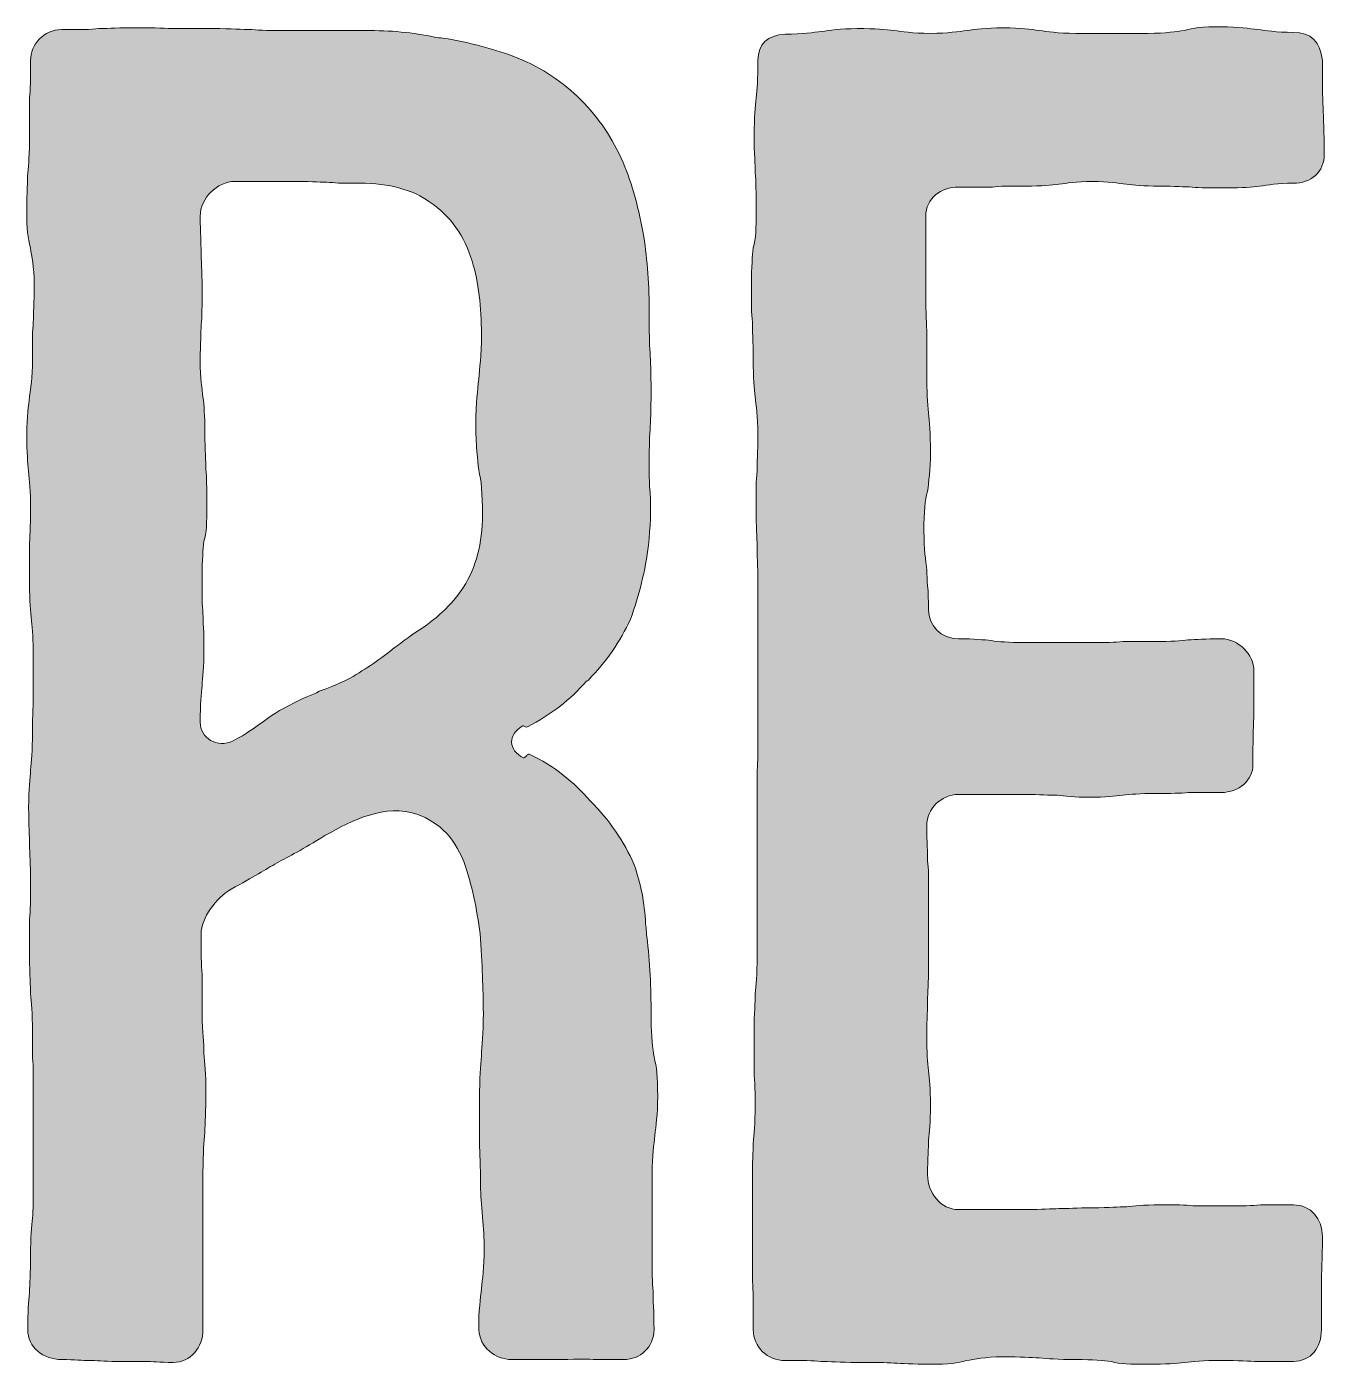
# Model space of a CAD drawing. Header units: inches. Extents: x 213 to 868, y -940 to -139.
# Drawn here: x 213.4 to 358.1, y -940 to -790.8 of the extents above; entities that cross this region are included whole.
import ezdxf

# ---------------------------------------------------------------- set-up
doc = ezdxf.new("R2010")
doc.units = ezdxf.units.IN
doc.header["$MEASUREMENT"] = 0
doc.layers.add('Layer 1', color=7, linetype='Continuous')

# ---------------------------------------------------------------- blocks, each defined once
blk = doc.blocks.new('block 4')
at = {"layer": 'Layer 1', "true_color": 0x040404}
h = blk.add_hatch(color=18, dxfattribs=at)
h.dxf.hatch_style = 2
edge = h.paths.add_edge_path()
edge.add_spline(control_points=[(283.42, -914.48), (283.32, -915.42), (283.11, -916.67), (283.11, -918.77), (283.11, -918.77), (283.11, -923.16), (283.11, -923.16), (283.11, -923.16), (283.11, -927.44), (283.11, -927.44), (283.11, -929.64), (283.11, -930.89), (283.21, -931.83), (283.21, -932.77), (283.32, -934.03), (283.32, -936.12), (283.32, -938.1), (281.75, -939.46), (279.97, -939.46), (279.97, -939.46), (277.25, -939.46), (277.25, -939.46), (276.31, -939.46), (275.48, -939.36), (273.7, -939.46), (273.7, -939.46), (271.61, -939.46), (271.61, -939.46), (271.61, -939.46), (267.43, -939.46), (267.43, -939.46), (265.65, -939.46), (263.87, -938.1), (263.77, -936.12), (263.77, -933.93), (263.98, -932.67), (264.08, -931.52), (264.19, -930.58), (264.39, -929.22), (264.39, -927.03), (264.39, -925.98), (264.29, -924.83), (264.19, -923.57), (264.08, -922.21), (263.98, -921.06), (263.98, -920.13), (263.98, -917.72), (263.87, -916.47), (263.87, -915.31), (263.87, -915.31), (263.87, -910.4), (263.87, -910.4), (263.87, -908), (263.98, -906.74), (264.08, -905.59), (264.08, -904.45), (264.29, -903.19), (264.29, -900.78), (264.29, -898.8), (264.19, -895.98), (263.98, -892.52), (263.66, -889.7), (263.14, -886.99), (262.3, -884.47), (261.26, -881.45), (259.48, -879.56), (256.87, -878.62), (253.42, -877.47), (249.65, -879.25), (246.62, -881.03), (244.11, -882.59), (242.65, -883.32), (241.29, -884.06), (240.04, -884.79), (238.68, -885.63), (236.17, -886.99), (234.49, -887.93), (232.82, -890.23), (232.82, -892), (232.82, -894.2), (232.82, -895.35), (232.93, -896.5), (232.93, -896.5), (232.93, -900.89), (232.93, -900.89), (232.93, -903.09), (233.14, -904.13), (233.14, -905.28), (233.24, -906.43), (233.35, -907.47), (233.35, -909.67), (233.35, -911.87), (233.24, -913.02), (233.24, -914.16), (233.14, -915.11), (233.03, -916.36), (233.03, -918.56), (233.03, -918.56), (233.03, -922.95), (233.03, -922.95), (233.03, -922.95), (233.03, -927.34), (233.03, -927.34), (233.03, -927.34), (233.03, -931.73), (233.03, -931.73), (233.03, -931.73), (233.03, -936.12), (233.03, -936.12), (233.03, -938.1), (231.67, -939.78), (229.69, -939.78), (228.12, -939.78), (227.39, -939.67), (226.55, -939.67), (226.55, -939.67), (223.41, -939.67), (223.41, -939.67), (221.85, -939.67), (221.11, -939.57), (220.38, -939.57), (219.55, -939.57), (218.81, -939.46), (217.25, -939.46), (215.26, -939.46), (213.48, -938.1), (213.48, -936.12), (213.48, -934.13), (213.59, -932.98), (213.69, -932.04), (213.69, -930.89), (213.8, -929.95), (213.8, -927.86), (213.8, -925.77), (213.9, -924.62), (214.01, -923.68), (214.11, -922.74), (214.11, -921.59), (214.11, -919.5), (214.11, -919.5), (214.11, -915.31), (214.11, -915.31), (214.11, -915.31), (214.11, -911.14), (214.11, -911.14), (214.11, -911.14), (214.11, -906.95), (214.11, -906.95), (214.01, -906.01), (214.01, -904.97), (214.01, -902.88), (214.01, -900.78), (213.9, -899.63), (213.8, -898.69), (213.8, -897.75), (213.69, -896.6), (213.69, -894.51), (213.69, -894.51), (213.69, -890.33), (213.69, -890.33), (213.8, -889.39), (213.8, -888.24), (213.8, -886.15), (213.8, -884.06), (213.69, -883.12), (213.69, -881.97), (213.69, -881.03), (213.59, -879.98), (213.59, -877.89), (213.59, -875.8), (213.8, -874.65), (213.8, -873.71), (213.9, -872.77), (214.01, -871.62), (214.01, -869.53), (214.01, -867.43), (214.11, -866.29), (214.11, -865.35), (214.11, -865.35), (214.11, -861.16), (214.11, -861.16), (214.11, -859.07), (214.01, -858.03), (213.9, -857.09), (213.8, -855.94), (213.69, -855), (213.69, -852.9), (213.69, -852.9), (213.69, -848.72), (213.69, -848.72), (213.69, -847.78), (213.8, -846.63), (213.8, -844.54), (213.8, -842.45), (213.69, -841.51), (213.59, -840.36), (213.48, -839.42), (213.38, -838.37), (213.38, -836.28), (213.38, -834.19), (213.59, -833.04), (213.69, -832.1), (213.8, -831.16), (214.01, -830.01), (214.01, -827.92), (214.01, -825.83), (214.01, -824.68), (214.11, -823.74), (214.11, -822.8), (214.21, -821.64), (214.21, -819.56), (214.21, -817.47), (213.9, -816.42), (213.8, -815.48), (213.48, -814.33), (213.38, -813.39), (213.38, -811.3), (213.38, -809.21), (213.48, -808.06), (213.48, -807.11), (213.59, -806.17), (213.69, -805.02), (213.69, -802.93), (213.69, -802.93), (213.69, -798.75), (213.69, -798.75), (213.8, -797.81), (213.8, -796.66), (213.8, -794.57), (213.8, -792.79), (215.26, -791.12), (217.25, -791.12), (219.34, -791.12), (220.49, -791.12), (221.43, -791.01), (222.58, -791.01), (223.62, -790.91), (225.71, -790.91), (227.8, -790.91), (228.96, -791.01), (229.89, -791.01), (229.89, -791.01), (234.18, -791.01), (234.18, -791.01), (236.27, -791.01), (237.32, -791.12), (238.47, -791.12), (239.41, -791.22), (240.56, -791.22), (242.65, -791.22), (242.65, -791.22), (246.94, -791.22), (246.94, -791.22), (246.94, -791.22), (251.12, -791.22), (251.12, -791.22), (253.94, -791.22), (256.45, -791.43), (258.85, -791.96), (259.17, -792.06), (259.48, -792.06), (259.8, -792.06), (262.83, -792.58), (265.65, -793.32), (268.05, -794.26), (270.88, -795.41), (273.18, -796.98), (275.16, -798.96), (277.15, -800.95), (278.72, -803.25), (279.87, -805.96), (280.91, -808.37), (281.64, -811.19), (282.17, -814.22), (282.59, -816.84), (282.79, -819.66), (282.79, -822.8), (282.79, -824.99), (282.79, -826.04), (282.9, -827.19), (282.9, -828.13), (283, -829.28), (283, -831.47), (283, -833.67), (282.9, -834.82), (282.9, -835.76), (282.79, -836.91), (282.79, -837.95), (282.79, -840.15), (282.79, -840.99), (282.79, -841.82), (282.9, -842.77), (283, -844.75), (282.9, -846.63), (282.69, -848.62), (282.38, -851.44), (281.64, -854.26), (280.7, -856.88), (279.55, -859.39), (277.98, -861.69), (276, -863.67), (275.89, -863.78), (275.89, -863.78), (275.79, -863.78), (274.01, -865.87), (271.82, -867.54), (269.2, -868.9), (269.2, -869), (268.99, -868.9), (268.99, -868.9), (268.89, -868.79), (268.78, -868.79), (268.68, -868.79), (267.01, -869.73), (267.01, -871.51), (268.78, -872.35), (268.78, -872.35), (268.99, -872.25), (269.1, -872.14), (269.1, -872.04), (269.31, -871.93), (269.41, -871.93), (272.23, -873.29), (274.43, -875.07), (276.21, -877.16), (278.3, -879.25), (279.97, -881.65), (281.12, -884.27), (281.85, -886.36), (282.27, -888.55), (282.38, -890.85), (282.48, -891.48), (282.48, -892.11), (282.59, -892.84), (282.9, -895.66), (283, -898.59), (283, -901.41), (283, -903.61), (283.21, -904.76), (283.32, -905.7), (283.63, -906.85), (283.73, -907.89), (283.73, -910.09), (283.73, -912.29), (283.53, -913.33), (283.42, -914.48)], knot_values=[0, 0, 0, 0, 1, 1, 1, 2, 2, 2, 3, 3, 3, 4, 4, 4, 5, 5, 5, 6, 6, 6, 7, 7, 7, 8, 8, 8, 9, 9, 9, 10, 10, 10, 11, 11, 11, 12, 12, 12, 13, 13, 13, 14, 14, 14, 15, 15, 15, 16, 16, 16, 17, 17, 17, 18, 18, 18, 19, 19, 19, 20, 20, 20, 21, 21, 21, 22, 22, 22, 23, 23, 23, 24, 24, 24, 25, 25, 25, 26, 26, 26, 27, 27, 27, 28, 28, 28, 29, 29, 29, 30, 30, 30, 31, 31, 31, 32, 32, 32, 33, 33, 33, 34, 34, 34, 35, 35, 35, 36, 36, 36, 37, 37, 37, 38, 38, 38, 39, 39, 39, 40, 40, 40, 41, 41, 41, 42, 42, 42, 43, 43, 43, 44, 44, 44, 45, 45, 45, 46, 46, 46, 47, 47, 47, 48, 48, 48, 49, 49, 49, 50, 50, 50, 51, 51, 51, 52, 52, 52, 53, 53, 53, 54, 54, 54, 55, 55, 55, 56, 56, 56, 57, 57, 57, 58, 58, 58, 59, 59, 59, 60, 60, 60, 61, 61, 61, 62, 62, 62, 63, 63, 63, 64, 64, 64, 65, 65, 65, 66, 66, 66, 67, 67, 67, 68, 68, 68, 69, 69, 69, 70, 70, 70, 71, 71, 71, 72, 72, 72, 73, 73, 73, 74, 74, 74, 75, 75, 75, 76, 76, 76, 77, 77, 77, 78, 78, 78, 79, 79, 79, 80, 80, 80, 81, 81, 81, 82, 82, 82, 83, 83, 83, 84, 84, 84, 85, 85, 85, 86, 86, 86, 87, 87, 87, 88, 88, 88, 89, 89, 89, 90, 90, 90, 91, 91, 91, 92, 92, 92, 93, 93, 93, 94, 94, 94, 95, 95, 95, 96, 96, 96, 97, 97, 97, 98, 98, 98, 99, 99, 99, 100, 100, 100, 101, 101, 101, 102, 102, 102, 103, 103, 103, 104, 104, 104, 105, 105, 105, 106, 106, 106, 107, 107, 107, 108, 108, 108, 109, 109, 109, 110, 110, 110, 111, 111, 111, 112, 112, 112, 113, 113, 113, 114, 114, 114, 115, 115, 115, 115], degree=3, periodic=1)
edge = h.paths.add_edge_path()
edge.add_spline(control_points=[(264.19, -845.27), (264.19, -842.77), (264.08, -841.41), (263.77, -840.26), (263.66, -839), (263.45, -837.74), (263.45, -835.13), (263.45, -832.62), (263.66, -831.37), (263.77, -830.11), (263.87, -828.86), (264.08, -827.61), (264.08, -825.1), (264.08, -822.06), (263.77, -819.35), (263.04, -816.94), (262.2, -814.12), (260.63, -811.93), (258.33, -810.36), (256.45, -809), (253.84, -808.26), (250.49, -808.26), (248.82, -808.26), (247.98, -808.26), (247.15, -808.16), (246.31, -808.16), (245.26, -808.06), (243.59, -808.06), (243.59, -808.06), (239.51, -808.06), (239.51, -808.06), (239.51, -808.06), (236.59, -808.06), (236.59, -808.06), (234.6, -808.06), (232.72, -809.94), (232.72, -811.93), (232.72, -813.91), (232.82, -814.95), (232.82, -815.9), (232.82, -816.84), (232.93, -817.88), (232.93, -819.98), (232.93, -821.96), (232.93, -823.11), (232.82, -824.05), (232.82, -824.89), (232.72, -826.04), (232.72, -828.02), (232.72, -830.11), (232.93, -831.16), (233.03, -832.1), (233.14, -833.04), (233.24, -834.09), (233.24, -836.07), (233.24, -838.16), (233.35, -839.21), (233.35, -840.15), (233.45, -841.09), (233.45, -842.14), (233.45, -844.12), (233.45, -846.21), (233.45, -847.26), (233.14, -848.2), (233.03, -849.14), (232.93, -850.19), (232.93, -852.17), (232.93, -854.26), (232.93, -855.31), (233.03, -856.25), (233.03, -857.19), (233.14, -858.24), (233.14, -860.22), (233.14, -862.31), (232.93, -863.36), (232.93, -864.3), (232.82, -865.24), (232.72, -866.29), (232.72, -868.38), (232.72, -870.15), (234.6, -871.3), (236.38, -870.47), (237.94, -869.63), (238.78, -869), (239.51, -868.48), (240.25, -867.96), (240.98, -867.33), (242.65, -866.5), (244.22, -865.66), (245.16, -865.35), (245.99, -864.93), (246.83, -864.61), (247.77, -864.3), (249.44, -863.46), (251.22, -862.42), (252.89, -861.27), (254.46, -860.01), (254.99, -859.59), (255.61, -859.18), (256.14, -858.76), (256.34, -858.66), (256.55, -858.45), (256.76, -858.34), (258.96, -856.98), (260.73, -855.31), (262.09, -853.32), (263.45, -851.13), (264.19, -848.41), (264.19, -845.27)], knot_values=[0, 0, 0, 0, 1, 1, 1, 2, 2, 2, 3, 3, 3, 4, 4, 4, 5, 5, 5, 6, 6, 6, 7, 7, 7, 8, 8, 8, 9, 9, 9, 10, 10, 10, 11, 11, 11, 12, 12, 12, 13, 13, 13, 14, 14, 14, 15, 15, 15, 16, 16, 16, 17, 17, 17, 18, 18, 18, 19, 19, 19, 20, 20, 20, 21, 21, 21, 22, 22, 22, 23, 23, 23, 24, 24, 24, 25, 25, 25, 26, 26, 26, 27, 27, 27, 28, 28, 28, 29, 29, 29, 30, 30, 30, 31, 31, 31, 32, 32, 32, 33, 33, 33, 34, 34, 34, 35, 35, 35, 36, 36, 36, 36], degree=3, periodic=1)
h = blk.add_hatch(color=18, dxfattribs=at)
h.dxf.hatch_style = 2
edge = h.paths.add_edge_path()
edge.add_spline(control_points=[(301.92, -939.67), (301.08, -939.57), (299.93, -939.57), (297.94, -939.57), (295.96, -939.57), (294.39, -938.1), (294.39, -936.12), (294.39, -936.12), (294.39, -932.04), (294.39, -932.04), (294.29, -930.89), (294.29, -929.95), (294.29, -927.86), (294.29, -927.86), (294.29, -923.68), (294.29, -923.68), (294.29, -923.68), (294.29, -919.5), (294.29, -919.5), (294.29, -917.41), (294.39, -916.26), (294.39, -915.31), (294.49, -914.37), (294.6, -913.22), (294.6, -911.14), (294.6, -909.04), (294.49, -908.1), (294.49, -906.95), (294.49, -906.95), (294.49, -902.88), (294.49, -902.88), (294.49, -900.78), (294.6, -899.63), (294.6, -898.69), (294.7, -897.75), (294.81, -896.6), (294.81, -894.51), (294.81, -894.51), (294.81, -890.33), (294.81, -890.33), (294.81, -890.33), (294.81, -886.15), (294.81, -886.15), (294.81, -886.15), (294.81, -881.97), (294.81, -881.97), (294.81, -881.97), (294.81, -877.89), (294.81, -877.89), (294.81, -877.89), (294.81, -873.71), (294.81, -873.71), (294.91, -872.77), (294.91, -871.62), (294.91, -869.53), (294.91, -869.53), (294.91, -865.35), (294.91, -865.35), (294.91, -865.35), (294.91, -861.16), (294.91, -861.16), (294.91, -861.16), (294.91, -857.09), (294.91, -857.09), (294.91, -857.09), (294.91, -852.9), (294.91, -852.9), (294.91, -850.82), (294.81, -849.67), (294.81, -848.72), (294.81, -847.78), (294.7, -846.63), (294.7, -844.54), (294.7, -842.45), (294.7, -841.51), (294.81, -840.36), (294.81, -839.42), (294.91, -838.37), (294.91, -836.28), (294.91, -834.19), (294.7, -833.04), (294.6, -832.1), (294.49, -831.16), (294.39, -830.01), (294.39, -827.92), (294.39, -825.83), (294.29, -824.68), (294.29, -823.74), (294.18, -822.8), (294.18, -821.64), (294.18, -819.56), (294.18, -817.47), (294.29, -816.42), (294.39, -815.48), (294.7, -814.33), (294.7, -813.39), (294.7, -811.3), (294.7, -809.21), (294.7, -808.06), (294.6, -807.11), (294.6, -806.17), (294.49, -805.02), (294.49, -802.93), (294.49, -800.84), (294.6, -799.69), (294.7, -798.75), (294.81, -797.81), (294.91, -796.66), (294.91, -794.57), (294.91, -792.69), (295.96, -791.75), (297.94, -791.64), (299.93, -791.64), (301.08, -791.43), (302.02, -791.33), (302.96, -791.22), (304.01, -791.01), (305.99, -791.01), (308.08, -791.01), (309.13, -791.12), (310.07, -791.22), (311.01, -791.33), (312.06, -791.54), (314.15, -791.54), (316.13, -791.54), (317.28, -791.33), (318.22, -791.22), (319.17, -791.12), (320.21, -790.91), (322.3, -790.91), (324.29, -790.91), (325.33, -791.12), (326.27, -791.22), (327.22, -791.33), (328.26, -791.54), (330.35, -791.54), (330.35, -791.54), (334.43, -791.54), (334.43, -791.54), (334.43, -791.54), (338.4, -791.54), (338.4, -791.54), (340.49, -791.54), (341.54, -791.33), (342.48, -791.22), (343.42, -790.91), (344.47, -790.8), (346.56, -790.8), (348.54, -790.8), (349.69, -791.01), (350.63, -791.12), (351.57, -791.22), (352.62, -791.43), (354.61, -791.43), (356.59, -791.43), (357.64, -792.48), (357.85, -794.57), (357.85, -797.18), (357.85, -798.54), (357.95, -799.8), (357.95, -801.05), (358.06, -802.41), (358.06, -805.02), (358.06, -807.01), (356.59, -808.26), (354.61, -808.26), (352.83, -808.26), (351.78, -808.47), (350.84, -808.58), (350.01, -808.68), (348.96, -808.79), (347.18, -808.79), (345.2, -808.79), (344.26, -808.79), (343.32, -808.68), (342.48, -808.68), (341.43, -808.58), (339.66, -808.58), (337.88, -808.58), (336.83, -808.47), (336, -808.37), (335.06, -808.26), (334.01, -808.06), (332.23, -808.06), (330.25, -808.06), (329.41, -808.26), (328.47, -808.37), (327.63, -808.47), (326.69, -808.58), (324.71, -808.58), (322.93, -808.58), (321.88, -808.58), (321.05, -808.68), (321.05, -808.68), (317.28, -808.68), (317.28, -808.68), (315.3, -808.68), (313.63, -809.94), (313.63, -811.93), (313.63, -811.93), (313.63, -816.31), (313.63, -816.31), (313.63, -816.31), (313.63, -820.71), (313.63, -820.71), (313.63, -822.8), (313.73, -823.95), (313.73, -825.1), (313.73, -825.1), (313.73, -829.49), (313.73, -829.49), (313.73, -831.58), (313.83, -832.73), (313.94, -833.88), (314.04, -834.82), (314.15, -836.07), (314.15, -838.27), (314.15, -840.36), (313.94, -841.51), (313.83, -842.66), (313.52, -843.6), (313.42, -844.85), (313.42, -847.05), (313.42, -849.14), (313.63, -850.29), (313.73, -851.44), (313.73, -852.38), (313.94, -853.64), (313.94, -855.83), (313.94, -857.61), (315.3, -859.07), (317.28, -859.07), (319.06, -859.07), (320.11, -859.18), (320.94, -859.28), (321.78, -859.39), (322.82, -859.49), (324.6, -859.49), (324.6, -859.49), (328.26, -859.49), (328.26, -859.49), (328.26, -859.49), (331.92, -859.49), (331.92, -859.49), (333.7, -859.49), (334.74, -859.49), (335.58, -859.39), (335.58, -859.39), (339.24, -859.39), (339.24, -859.39), (341.01, -859.39), (342.06, -859.28), (342.9, -859.18), (343.73, -859.18), (344.78, -859.07), (346.56, -859.07), (348.54, -859.07), (350.21, -860.85), (350.21, -862.63), (350.21, -862.63), (350.21, -867.85), (350.21, -867.85), (350.11, -869.11), (350.11, -870.47), (350.11, -873.08), (350.11, -874.86), (348.54, -876.22), (346.56, -876.22), (346.56, -876.22), (342.9, -876.22), (342.9, -876.22), (342.06, -876.32), (341.01, -876.32), (339.24, -876.32), (337.46, -876.32), (336.42, -876.43), (335.58, -876.53), (334.74, -876.63), (333.7, -876.74), (331.92, -876.74), (330.14, -876.74), (329.1, -876.63), (328.26, -876.53), (327.42, -876.53), (326.38, -876.43), (324.6, -876.43), (324.6, -876.43), (320.94, -876.43), (320.94, -876.43), (320.94, -876.43), (317.28, -876.43), (317.28, -876.43), (315.3, -876.43), (313.73, -878.1), (313.73, -879.88), (313.73, -881.86), (313.83, -882.91), (313.83, -883.85), (313.94, -884.68), (313.94, -885.73), (313.94, -887.72), (313.94, -887.72), (313.94, -891.58), (313.94, -891.58), (313.94, -891.58), (313.94, -895.56), (313.94, -895.56), (313.94, -897.54), (313.83, -898.48), (313.83, -899.42), (313.83, -900.37), (313.73, -901.31), (313.73, -903.29), (313.73, -905.28), (313.83, -906.32), (313.94, -907.26), (314.04, -908.1), (314.15, -909.15), (314.15, -911.14), (314.15, -913.12), (314.04, -914.06), (313.94, -915), (313.94, -915.94), (313.83, -916.88), (313.83, -918.87), (313.83, -920.86), (315.3, -922.74), (317.28, -922.74), (317.28, -922.74), (321.05, -922.74), (321.05, -922.74), (321.05, -922.74), (324.81, -922.74), (324.81, -922.74), (326.59, -922.74), (327.63, -922.63), (328.47, -922.63), (329.41, -922.63), (330.46, -922.53), (332.23, -922.53), (334.22, -922.53), (335.06, -922.42), (336, -922.42), (336.83, -922.32), (337.77, -922.21), (339.76, -922.21), (341.54, -922.21), (342.58, -922.21), (343.42, -922.32), (343.42, -922.32), (347.18, -922.32), (347.18, -922.32), (348.96, -922.32), (350.01, -922.32), (350.95, -922.21), (350.95, -922.21), (354.61, -922.21), (354.61, -922.21), (356.59, -922.21), (357.85, -923.78), (357.85, -925.77), (357.85, -928.38), (357.74, -929.74), (357.74, -931), (357.74, -931), (357.74, -936.12), (357.74, -936.12), (357.74, -938.1), (356.59, -939.67), (354.61, -939.67), (354.61, -939.67), (350.63, -939.67), (350.63, -939.67), (349.69, -939.67), (348.54, -939.57), (346.56, -939.57), (344.47, -939.57), (343.42, -939.67), (342.48, -939.78), (341.54, -939.88), (340.49, -939.99), (338.4, -939.99), (336.42, -939.99), (335.27, -939.99), (334.32, -939.67), (333.38, -939.57), (332.34, -939.46), (330.35, -939.46), (328.26, -939.46), (327.22, -939.36), (326.27, -939.26), (325.33, -939.26), (324.29, -939.15), (322.2, -939.15), (320.21, -939.15), (319.06, -939.46), (318.12, -939.57), (317.28, -939.88), (316.13, -939.99), (314.15, -939.99), (312.06, -939.99), (311.01, -939.88), (310.07, -939.88), (309.13, -939.78), (308.08, -939.78), (305.99, -939.78), (304.01, -939.78), (302.86, -939.67), (301.92, -939.67)], knot_values=[0, 0, 0, 0, 1, 1, 1, 2, 2, 2, 3, 3, 3, 4, 4, 4, 5, 5, 5, 6, 6, 6, 7, 7, 7, 8, 8, 8, 9, 9, 9, 10, 10, 10, 11, 11, 11, 12, 12, 12, 13, 13, 13, 14, 14, 14, 15, 15, 15, 16, 16, 16, 17, 17, 17, 18, 18, 18, 19, 19, 19, 20, 20, 20, 21, 21, 21, 22, 22, 22, 23, 23, 23, 24, 24, 24, 25, 25, 25, 26, 26, 26, 27, 27, 27, 28, 28, 28, 29, 29, 29, 30, 30, 30, 31, 31, 31, 32, 32, 32, 33, 33, 33, 34, 34, 34, 35, 35, 35, 36, 36, 36, 37, 37, 37, 38, 38, 38, 39, 39, 39, 40, 40, 40, 41, 41, 41, 42, 42, 42, 43, 43, 43, 44, 44, 44, 45, 45, 45, 46, 46, 46, 47, 47, 47, 48, 48, 48, 49, 49, 49, 50, 50, 50, 51, 51, 51, 52, 52, 52, 53, 53, 53, 54, 54, 54, 55, 55, 55, 56, 56, 56, 57, 57, 57, 58, 58, 58, 59, 59, 59, 60, 60, 60, 61, 61, 61, 62, 62, 62, 63, 63, 63, 64, 64, 64, 65, 65, 65, 66, 66, 66, 67, 67, 67, 68, 68, 68, 69, 69, 69, 70, 70, 70, 71, 71, 71, 72, 72, 72, 73, 73, 73, 74, 74, 74, 75, 75, 75, 76, 76, 76, 77, 77, 77, 78, 78, 78, 79, 79, 79, 80, 80, 80, 81, 81, 81, 82, 82, 82, 83, 83, 83, 84, 84, 84, 85, 85, 85, 86, 86, 86, 87, 87, 87, 88, 88, 88, 89, 89, 89, 90, 90, 90, 91, 91, 91, 92, 92, 92, 93, 93, 93, 94, 94, 94, 95, 95, 95, 96, 96, 96, 97, 97, 97, 98, 98, 98, 99, 99, 99, 100, 100, 100, 101, 101, 101, 102, 102, 102, 103, 103, 103, 104, 104, 104, 105, 105, 105, 106, 106, 106, 107, 107, 107, 108, 108, 108, 109, 109, 109, 110, 110, 110, 111, 111, 111, 112, 112, 112, 113, 113, 113, 114, 114, 114, 115, 115, 115, 116, 116, 116, 117, 117, 117, 118, 118, 118, 119, 119, 119, 120, 120, 120, 121, 121, 121, 122, 122, 122, 123, 123, 123, 124, 124, 124, 125, 125, 125, 126, 126, 126, 127, 127, 127, 128, 128, 128, 129, 129, 129, 130, 130, 130, 131, 131, 131, 132, 132, 132, 133, 133, 133, 134, 134, 134, 135, 135, 135, 136, 136, 136, 136], degree=3, periodic=1)
at = {"layer": 'Layer 1', "lineweight": 0}
for points, knots in [([(283.42, -914.48), (283.32, -915.42), (283.11, -916.67), (283.11, -918.77), (283.11, -918.77), (283.11, -923.16), (283.11, -923.16), (283.11, -923.16), (283.11, -927.44), (283.11, -927.44), (283.11, -929.64), (283.11, -930.89), (283.21, -931.83), (283.21, -932.77), (283.32, -934.03), (283.32, -936.12), (283.32, -938.1), (281.75, -939.46), (279.97, -939.46), (279.97, -939.46), (277.25, -939.46), (277.25, -939.46), (276.31, -939.46), (275.48, -939.36), (273.7, -939.46), (273.7, -939.46), (271.61, -939.46), (271.61, -939.46), (271.61, -939.46), (267.43, -939.46), (267.43, -939.46), (265.65, -939.46), (263.87, -938.1), (263.77, -936.12), (263.77, -933.93), (263.98, -932.67), (264.08, -931.52), (264.19, -930.58), (264.39, -929.22), (264.39, -927.03), (264.39, -925.98), (264.29, -924.83), (264.19, -923.57), (264.08, -922.21), (263.98, -921.06), (263.98, -920.13), (263.98, -917.72), (263.87, -916.47), (263.87, -915.31), (263.87, -915.31), (263.87, -910.4), (263.87, -910.4), (263.87, -908), (263.98, -906.74), (264.08, -905.59), (264.08, -904.45), (264.29, -903.19), (264.29, -900.78), (264.29, -898.8), (264.19, -895.98), (263.98, -892.52), (263.66, -889.7), (263.14, -886.99), (262.3, -884.47), (261.26, -881.45), (259.48, -879.56), (256.87, -878.62), (253.42, -877.47), (249.65, -879.25), (246.62, -881.03), (244.11, -882.59), (242.65, -883.32), (241.29, -884.06), (240.04, -884.79), (238.68, -885.63), (236.17, -886.99), (234.49, -887.93), (232.82, -890.23), (232.82, -892), (232.82, -894.2), (232.82, -895.35), (232.93, -896.5), (232.93, -896.5), (232.93, -900.89), (232.93, -900.89), (232.93, -903.09), (233.14, -904.13), (233.14, -905.28), (233.24, -906.43), (233.35, -907.47), (233.35, -909.67), (233.35, -911.87), (233.24, -913.02), (233.24, -914.16), (233.14, -915.11), (233.03, -916.36), (233.03, -918.56), (233.03, -918.56), (233.03, -922.95), (233.03, -922.95), (233.03, -922.95), (233.03, -927.34), (233.03, -927.34), (233.03, -927.34), (233.03, -931.73), (233.03, -931.73), (233.03, -931.73), (233.03, -936.12), (233.03, -936.12), (233.03, -938.1), (231.67, -939.78), (229.69, -939.78), (228.12, -939.78), (227.39, -939.67), (226.55, -939.67), (226.55, -939.67), (223.41, -939.67), (223.41, -939.67), (221.85, -939.67), (221.11, -939.57), (220.38, -939.57), (219.55, -939.57), (218.81, -939.46), (217.25, -939.46), (215.26, -939.46), (213.48, -938.1), (213.48, -936.12), (213.48, -934.13), (213.59, -932.98), (213.69, -932.04), (213.69, -930.89), (213.8, -929.95), (213.8, -927.86), (213.8, -925.77), (213.9, -924.62), (214.01, -923.68), (214.11, -922.74), (214.11, -921.59), (214.11, -919.5), (214.11, -919.5), (214.11, -915.31), (214.11, -915.31), (214.11, -915.31), (214.11, -911.14), (214.11, -911.14), (214.11, -911.14), (214.11, -906.95), (214.11, -906.95), (214.01, -906.01), (214.01, -904.97), (214.01, -902.88), (214.01, -900.78), (213.9, -899.63), (213.8, -898.69), (213.8, -897.75), (213.69, -896.6), (213.69, -894.51), (213.69, -894.51), (213.69, -890.33), (213.69, -890.33), (213.8, -889.39), (213.8, -888.24), (213.8, -886.15), (213.8, -884.06), (213.69, -883.12), (213.69, -881.97), (213.69, -881.03), (213.59, -879.98), (213.59, -877.89), (213.59, -875.8), (213.8, -874.65), (213.8, -873.71), (213.9, -872.77), (214.01, -871.62), (214.01, -869.53), (214.01, -867.43), (214.11, -866.29), (214.11, -865.35), (214.11, -865.35), (214.11, -861.16), (214.11, -861.16), (214.11, -859.07), (214.01, -858.03), (213.9, -857.09), (213.8, -855.94), (213.69, -855), (213.69, -852.9), (213.69, -852.9), (213.69, -848.72), (213.69, -848.72), (213.69, -847.78), (213.8, -846.63), (213.8, -844.54), (213.8, -842.45), (213.69, -841.51), (213.59, -840.36), (213.48, -839.42), (213.38, -838.37), (213.38, -836.28), (213.38, -834.19), (213.59, -833.04), (213.69, -832.1), (213.8, -831.16), (214.01, -830.01), (214.01, -827.92), (214.01, -825.83), (214.01, -824.68), (214.11, -823.74), (214.11, -822.8), (214.21, -821.64), (214.21, -819.56), (214.21, -817.47), (213.9, -816.42), (213.8, -815.48), (213.48, -814.33), (213.38, -813.39), (213.38, -811.3), (213.38, -809.21), (213.48, -808.06), (213.48, -807.11), (213.59, -806.17), (213.69, -805.02), (213.69, -802.93), (213.69, -802.93), (213.69, -798.75), (213.69, -798.75), (213.8, -797.81), (213.8, -796.66), (213.8, -794.57), (213.8, -792.79), (215.26, -791.12), (217.25, -791.12), (219.34, -791.12), (220.49, -791.12), (221.43, -791.01), (222.58, -791.01), (223.62, -790.91), (225.71, -790.91), (227.8, -790.91), (228.96, -791.01), (229.89, -791.01), (229.89, -791.01), (234.18, -791.01), (234.18, -791.01), (236.27, -791.01), (237.32, -791.12), (238.47, -791.12), (239.41, -791.22), (240.56, -791.22), (242.65, -791.22), (242.65, -791.22), (246.94, -791.22), (246.94, -791.22), (246.94, -791.22), (251.12, -791.22), (251.12, -791.22), (253.94, -791.22), (256.45, -791.43), (258.85, -791.96), (259.17, -792.06), (259.48, -792.06), (259.8, -792.06), (262.83, -792.58), (265.65, -793.32), (268.05, -794.26), (270.88, -795.41), (273.18, -796.98), (275.16, -798.96), (277.15, -800.95), (278.72, -803.25), (279.87, -805.96), (280.91, -808.37), (281.64, -811.19), (282.17, -814.22), (282.59, -816.84), (282.79, -819.66), (282.79, -822.8), (282.79, -824.99), (282.79, -826.04), (282.9, -827.19), (282.9, -828.13), (283, -829.28), (283, -831.47), (283, -833.67), (282.9, -834.82), (282.9, -835.76), (282.79, -836.91), (282.79, -837.95), (282.79, -840.15), (282.79, -840.99), (282.79, -841.82), (282.9, -842.77), (283, -844.75), (282.9, -846.63), (282.69, -848.62), (282.38, -851.44), (281.64, -854.26), (280.7, -856.88), (279.55, -859.39), (277.98, -861.69), (276, -863.67), (275.89, -863.78), (275.89, -863.78), (275.79, -863.78), (274.01, -865.87), (271.82, -867.54), (269.2, -868.9), (269.2, -869), (268.99, -868.9), (268.99, -868.9), (268.89, -868.79), (268.78, -868.79), (268.68, -868.79), (267.01, -869.73), (267.01, -871.51), (268.78, -872.35), (268.78, -872.35), (268.99, -872.25), (269.1, -872.14), (269.1, -872.04), (269.31, -871.93), (269.41, -871.93), (272.23, -873.29), (274.43, -875.07), (276.21, -877.16), (278.3, -879.25), (279.97, -881.65), (281.12, -884.27), (281.85, -886.36), (282.27, -888.55), (282.38, -890.85), (282.48, -891.48), (282.48, -892.11), (282.59, -892.84), (282.9, -895.66), (283, -898.59), (283, -901.41), (283, -903.61), (283.21, -904.76), (283.32, -905.7), (283.63, -906.85), (283.73, -907.89), (283.73, -910.09), (283.73, -912.29), (283.53, -913.33), (283.42, -914.48)], [0, 0, 0, 0, 1, 1, 1, 2, 2, 2, 3, 3, 3, 4, 4, 4, 5, 5, 5, 6, 6, 6, 7, 7, 7, 8, 8, 8, 9, 9, 9, 10, 10, 10, 11, 11, 11, 12, 12, 12, 13, 13, 13, 14, 14, 14, 15, 15, 15, 16, 16, 16, 17, 17, 17, 18, 18, 18, 19, 19, 19, 20, 20, 20, 21, 21, 21, 22, 22, 22, 23, 23, 23, 24, 24, 24, 25, 25, 25, 26, 26, 26, 27, 27, 27, 28, 28, 28, 29, 29, 29, 30, 30, 30, 31, 31, 31, 32, 32, 32, 33, 33, 33, 34, 34, 34, 35, 35, 35, 36, 36, 36, 37, 37, 37, 38, 38, 38, 39, 39, 39, 40, 40, 40, 41, 41, 41, 42, 42, 42, 43, 43, 43, 44, 44, 44, 45, 45, 45, 46, 46, 46, 47, 47, 47, 48, 48, 48, 49, 49, 49, 50, 50, 50, 51, 51, 51, 52, 52, 52, 53, 53, 53, 54, 54, 54, 55, 55, 55, 56, 56, 56, 57, 57, 57, 58, 58, 58, 59, 59, 59, 60, 60, 60, 61, 61, 61, 62, 62, 62, 63, 63, 63, 64, 64, 64, 65, 65, 65, 66, 66, 66, 67, 67, 67, 68, 68, 68, 69, 69, 69, 70, 70, 70, 71, 71, 71, 72, 72, 72, 73, 73, 73, 74, 74, 74, 75, 75, 75, 76, 76, 76, 77, 77, 77, 78, 78, 78, 79, 79, 79, 80, 80, 80, 81, 81, 81, 82, 82, 82, 83, 83, 83, 84, 84, 84, 85, 85, 85, 86, 86, 86, 87, 87, 87, 88, 88, 88, 89, 89, 89, 90, 90, 90, 91, 91, 91, 92, 92, 92, 93, 93, 93, 94, 94, 94, 95, 95, 95, 96, 96, 96, 97, 97, 97, 98, 98, 98, 99, 99, 99, 100, 100, 100, 101, 101, 101, 102, 102, 102, 103, 103, 103, 104, 104, 104, 105, 105, 105, 106, 106, 106, 107, 107, 107, 108, 108, 108, 109, 109, 109, 110, 110, 110, 111, 111, 111, 112, 112, 112, 113, 113, 113, 114, 114, 114, 115, 115, 115, 115]), ([(301.92, -939.67), (301.08, -939.57), (299.93, -939.57), (297.94, -939.57), (295.96, -939.57), (294.39, -938.1), (294.39, -936.12), (294.39, -936.12), (294.39, -932.04), (294.39, -932.04), (294.29, -930.89), (294.29, -929.95), (294.29, -927.86), (294.29, -927.86), (294.29, -923.68), (294.29, -923.68), (294.29, -923.68), (294.29, -919.5), (294.29, -919.5), (294.29, -917.41), (294.39, -916.26), (294.39, -915.31), (294.49, -914.37), (294.6, -913.22), (294.6, -911.14), (294.6, -909.04), (294.49, -908.1), (294.49, -906.95), (294.49, -906.95), (294.49, -902.88), (294.49, -902.88), (294.49, -900.78), (294.6, -899.63), (294.6, -898.69), (294.7, -897.75), (294.81, -896.6), (294.81, -894.51), (294.81, -894.51), (294.81, -890.33), (294.81, -890.33), (294.81, -890.33), (294.81, -886.15), (294.81, -886.15), (294.81, -886.15), (294.81, -881.97), (294.81, -881.97), (294.81, -881.97), (294.81, -877.89), (294.81, -877.89), (294.81, -877.89), (294.81, -873.71), (294.81, -873.71), (294.91, -872.77), (294.91, -871.62), (294.91, -869.53), (294.91, -869.53), (294.91, -865.35), (294.91, -865.35), (294.91, -865.35), (294.91, -861.16), (294.91, -861.16), (294.91, -861.16), (294.91, -857.09), (294.91, -857.09), (294.91, -857.09), (294.91, -852.9), (294.91, -852.9), (294.91, -850.82), (294.81, -849.67), (294.81, -848.72), (294.81, -847.78), (294.7, -846.63), (294.7, -844.54), (294.7, -842.45), (294.7, -841.51), (294.81, -840.36), (294.81, -839.42), (294.91, -838.37), (294.91, -836.28), (294.91, -834.19), (294.7, -833.04), (294.6, -832.1), (294.49, -831.16), (294.39, -830.01), (294.39, -827.92), (294.39, -825.83), (294.29, -824.68), (294.29, -823.74), (294.18, -822.8), (294.18, -821.64), (294.18, -819.56), (294.18, -817.47), (294.29, -816.42), (294.39, -815.48), (294.7, -814.33), (294.7, -813.39), (294.7, -811.3), (294.7, -809.21), (294.7, -808.06), (294.6, -807.11), (294.6, -806.17), (294.49, -805.02), (294.49, -802.93), (294.49, -800.84), (294.6, -799.69), (294.7, -798.75), (294.81, -797.81), (294.91, -796.66), (294.91, -794.57), (294.91, -792.69), (295.96, -791.75), (297.94, -791.64), (299.93, -791.64), (301.08, -791.43), (302.02, -791.33), (302.96, -791.22), (304.01, -791.01), (305.99, -791.01), (308.08, -791.01), (309.13, -791.12), (310.07, -791.22), (311.01, -791.33), (312.06, -791.54), (314.15, -791.54), (316.13, -791.54), (317.28, -791.33), (318.22, -791.22), (319.17, -791.12), (320.21, -790.91), (322.3, -790.91), (324.29, -790.91), (325.33, -791.12), (326.27, -791.22), (327.22, -791.33), (328.26, -791.54), (330.35, -791.54), (330.35, -791.54), (334.43, -791.54), (334.43, -791.54), (334.43, -791.54), (338.4, -791.54), (338.4, -791.54), (340.49, -791.54), (341.54, -791.33), (342.48, -791.22), (343.42, -790.91), (344.47, -790.8), (346.56, -790.8), (348.54, -790.8), (349.69, -791.01), (350.63, -791.12), (351.57, -791.22), (352.62, -791.43), (354.61, -791.43), (356.59, -791.43), (357.64, -792.48), (357.85, -794.57), (357.85, -797.18), (357.85, -798.54), (357.95, -799.8), (357.95, -801.05), (358.06, -802.41), (358.06, -805.02), (358.06, -807.01), (356.59, -808.26), (354.61, -808.26), (352.83, -808.26), (351.78, -808.47), (350.84, -808.58), (350.01, -808.68), (348.96, -808.79), (347.18, -808.79), (345.2, -808.79), (344.26, -808.79), (343.32, -808.68), (342.48, -808.68), (341.43, -808.58), (339.66, -808.58), (337.88, -808.58), (336.83, -808.47), (336, -808.37), (335.06, -808.26), (334.01, -808.06), (332.23, -808.06), (330.25, -808.06), (329.41, -808.26), (328.47, -808.37), (327.63, -808.47), (326.69, -808.58), (324.71, -808.58), (322.93, -808.58), (321.88, -808.58), (321.05, -808.68), (321.05, -808.68), (317.28, -808.68), (317.28, -808.68), (315.3, -808.68), (313.63, -809.94), (313.63, -811.93), (313.63, -811.93), (313.63, -816.31), (313.63, -816.31), (313.63, -816.31), (313.63, -820.71), (313.63, -820.71), (313.63, -822.8), (313.73, -823.95), (313.73, -825.1), (313.73, -825.1), (313.73, -829.49), (313.73, -829.49), (313.73, -831.58), (313.83, -832.73), (313.94, -833.88), (314.04, -834.82), (314.15, -836.07), (314.15, -838.27), (314.15, -840.36), (313.94, -841.51), (313.83, -842.66), (313.52, -843.6), (313.42, -844.85), (313.42, -847.05), (313.42, -849.14), (313.63, -850.29), (313.73, -851.44), (313.73, -852.38), (313.94, -853.64), (313.94, -855.83), (313.94, -857.61), (315.3, -859.07), (317.28, -859.07), (319.06, -859.07), (320.11, -859.18), (320.94, -859.28), (321.78, -859.39), (322.82, -859.49), (324.6, -859.49), (324.6, -859.49), (328.26, -859.49), (328.26, -859.49), (328.26, -859.49), (331.92, -859.49), (331.92, -859.49), (333.7, -859.49), (334.74, -859.49), (335.58, -859.39), (335.58, -859.39), (339.24, -859.39), (339.24, -859.39), (341.01, -859.39), (342.06, -859.28), (342.9, -859.18), (343.73, -859.18), (344.78, -859.07), (346.56, -859.07), (348.54, -859.07), (350.21, -860.85), (350.21, -862.63), (350.21, -862.63), (350.21, -867.85), (350.21, -867.85), (350.11, -869.11), (350.11, -870.47), (350.11, -873.08), (350.11, -874.86), (348.54, -876.22), (346.56, -876.22), (346.56, -876.22), (342.9, -876.22), (342.9, -876.22), (342.06, -876.32), (341.01, -876.32), (339.24, -876.32), (337.46, -876.32), (336.42, -876.43), (335.58, -876.53), (334.74, -876.63), (333.7, -876.74), (331.92, -876.74), (330.14, -876.74), (329.1, -876.63), (328.26, -876.53), (327.42, -876.53), (326.38, -876.43), (324.6, -876.43), (324.6, -876.43), (320.94, -876.43), (320.94, -876.43), (320.94, -876.43), (317.28, -876.43), (317.28, -876.43), (315.3, -876.43), (313.73, -878.1), (313.73, -879.88), (313.73, -881.86), (313.83, -882.91), (313.83, -883.85), (313.94, -884.68), (313.94, -885.73), (313.94, -887.72), (313.94, -887.72), (313.94, -891.58), (313.94, -891.58), (313.94, -891.58), (313.94, -895.56), (313.94, -895.56), (313.94, -897.54), (313.83, -898.48), (313.83, -899.42), (313.83, -900.37), (313.73, -901.31), (313.73, -903.29), (313.73, -905.28), (313.83, -906.32), (313.94, -907.26), (314.04, -908.1), (314.15, -909.15), (314.15, -911.14), (314.15, -913.12), (314.04, -914.06), (313.94, -915), (313.94, -915.94), (313.83, -916.88), (313.83, -918.87), (313.83, -920.86), (315.3, -922.74), (317.28, -922.74), (317.28, -922.74), (321.05, -922.74), (321.05, -922.74), (321.05, -922.74), (324.81, -922.74), (324.81, -922.74), (326.59, -922.74), (327.63, -922.63), (328.47, -922.63), (329.41, -922.63), (330.46, -922.53), (332.23, -922.53), (334.22, -922.53), (335.06, -922.42), (336, -922.42), (336.83, -922.32), (337.77, -922.21), (339.76, -922.21), (341.54, -922.21), (342.58, -922.21), (343.42, -922.32), (343.42, -922.32), (347.18, -922.32), (347.18, -922.32), (348.96, -922.32), (350.01, -922.32), (350.95, -922.21), (350.95, -922.21), (354.61, -922.21), (354.61, -922.21), (356.59, -922.21), (357.85, -923.78), (357.85, -925.77), (357.85, -928.38), (357.74, -929.74), (357.74, -931), (357.74, -931), (357.74, -936.12), (357.74, -936.12), (357.74, -938.1), (356.59, -939.67), (354.61, -939.67), (354.61, -939.67), (350.63, -939.67), (350.63, -939.67), (349.69, -939.67), (348.54, -939.57), (346.56, -939.57), (344.47, -939.57), (343.42, -939.67), (342.48, -939.78), (341.54, -939.88), (340.49, -939.99), (338.4, -939.99), (336.42, -939.99), (335.27, -939.99), (334.32, -939.67), (333.38, -939.57), (332.34, -939.46), (330.35, -939.46), (328.26, -939.46), (327.22, -939.36), (326.27, -939.26), (325.33, -939.26), (324.29, -939.15), (322.2, -939.15), (320.21, -939.15), (319.06, -939.46), (318.12, -939.57), (317.28, -939.88), (316.13, -939.99), (314.15, -939.99), (312.06, -939.99), (311.01, -939.88), (310.07, -939.88), (309.13, -939.78), (308.08, -939.78), (305.99, -939.78), (304.01, -939.78), (302.86, -939.67), (301.92, -939.67)], [0, 0, 0, 0, 1, 1, 1, 2, 2, 2, 3, 3, 3, 4, 4, 4, 5, 5, 5, 6, 6, 6, 7, 7, 7, 8, 8, 8, 9, 9, 9, 10, 10, 10, 11, 11, 11, 12, 12, 12, 13, 13, 13, 14, 14, 14, 15, 15, 15, 16, 16, 16, 17, 17, 17, 18, 18, 18, 19, 19, 19, 20, 20, 20, 21, 21, 21, 22, 22, 22, 23, 23, 23, 24, 24, 24, 25, 25, 25, 26, 26, 26, 27, 27, 27, 28, 28, 28, 29, 29, 29, 30, 30, 30, 31, 31, 31, 32, 32, 32, 33, 33, 33, 34, 34, 34, 35, 35, 35, 36, 36, 36, 37, 37, 37, 38, 38, 38, 39, 39, 39, 40, 40, 40, 41, 41, 41, 42, 42, 42, 43, 43, 43, 44, 44, 44, 45, 45, 45, 46, 46, 46, 47, 47, 47, 48, 48, 48, 49, 49, 49, 50, 50, 50, 51, 51, 51, 52, 52, 52, 53, 53, 53, 54, 54, 54, 55, 55, 55, 56, 56, 56, 57, 57, 57, 58, 58, 58, 59, 59, 59, 60, 60, 60, 61, 61, 61, 62, 62, 62, 63, 63, 63, 64, 64, 64, 65, 65, 65, 66, 66, 66, 67, 67, 67, 68, 68, 68, 69, 69, 69, 70, 70, 70, 71, 71, 71, 72, 72, 72, 73, 73, 73, 74, 74, 74, 75, 75, 75, 76, 76, 76, 77, 77, 77, 78, 78, 78, 79, 79, 79, 80, 80, 80, 81, 81, 81, 82, 82, 82, 83, 83, 83, 84, 84, 84, 85, 85, 85, 86, 86, 86, 87, 87, 87, 88, 88, 88, 89, 89, 89, 90, 90, 90, 91, 91, 91, 92, 92, 92, 93, 93, 93, 94, 94, 94, 95, 95, 95, 96, 96, 96, 97, 97, 97, 98, 98, 98, 99, 99, 99, 100, 100, 100, 101, 101, 101, 102, 102, 102, 103, 103, 103, 104, 104, 104, 105, 105, 105, 106, 106, 106, 107, 107, 107, 108, 108, 108, 109, 109, 109, 110, 110, 110, 111, 111, 111, 112, 112, 112, 113, 113, 113, 114, 114, 114, 115, 115, 115, 116, 116, 116, 117, 117, 117, 118, 118, 118, 119, 119, 119, 120, 120, 120, 121, 121, 121, 122, 122, 122, 123, 123, 123, 124, 124, 124, 125, 125, 125, 126, 126, 126, 127, 127, 127, 128, 128, 128, 129, 129, 129, 130, 130, 130, 131, 131, 131, 132, 132, 132, 133, 133, 133, 134, 134, 134, 135, 135, 135, 136, 136, 136, 136]), ([(264.19, -845.27), (264.19, -842.77), (264.08, -841.41), (263.77, -840.26), (263.66, -839), (263.45, -837.74), (263.45, -835.13), (263.45, -832.62), (263.66, -831.37), (263.77, -830.11), (263.87, -828.86), (264.08, -827.61), (264.08, -825.1), (264.08, -822.06), (263.77, -819.35), (263.04, -816.94), (262.2, -814.12), (260.63, -811.93), (258.33, -810.36), (256.45, -809), (253.84, -808.26), (250.49, -808.26), (248.82, -808.26), (247.98, -808.26), (247.15, -808.16), (246.31, -808.16), (245.26, -808.06), (243.59, -808.06), (243.59, -808.06), (239.51, -808.06), (239.51, -808.06), (239.51, -808.06), (236.59, -808.06), (236.59, -808.06), (234.6, -808.06), (232.72, -809.94), (232.72, -811.93), (232.72, -813.91), (232.82, -814.95), (232.82, -815.9), (232.82, -816.84), (232.93, -817.88), (232.93, -819.98), (232.93, -821.96), (232.93, -823.11), (232.82, -824.05), (232.82, -824.89), (232.72, -826.04), (232.72, -828.02), (232.72, -830.11), (232.93, -831.16), (233.03, -832.1), (233.14, -833.04), (233.24, -834.09), (233.24, -836.07), (233.24, -838.16), (233.35, -839.21), (233.35, -840.15), (233.45, -841.09), (233.45, -842.14), (233.45, -844.12), (233.45, -846.21), (233.45, -847.26), (233.14, -848.2), (233.03, -849.14), (232.93, -850.19), (232.93, -852.17), (232.93, -854.26), (232.93, -855.31), (233.03, -856.25), (233.03, -857.19), (233.14, -858.24), (233.14, -860.22), (233.14, -862.31), (232.93, -863.36), (232.93, -864.3), (232.82, -865.24), (232.72, -866.29), (232.72, -868.38), (232.72, -870.15), (234.6, -871.3), (236.38, -870.47), (237.94, -869.63), (238.78, -869), (239.51, -868.48), (240.25, -867.96), (240.98, -867.33), (242.65, -866.5), (244.22, -865.66), (245.16, -865.35), (245.99, -864.93), (246.83, -864.61), (247.77, -864.3), (249.44, -863.46), (251.22, -862.42), (252.89, -861.27), (254.46, -860.01), (254.99, -859.59), (255.61, -859.18), (256.14, -858.76), (256.34, -858.66), (256.55, -858.45), (256.76, -858.34), (258.96, -856.98), (260.73, -855.31), (262.09, -853.32), (263.45, -851.13), (264.19, -848.41), (264.19, -845.27)], [0, 0, 0, 0, 1, 1, 1, 2, 2, 2, 3, 3, 3, 4, 4, 4, 5, 5, 5, 6, 6, 6, 7, 7, 7, 8, 8, 8, 9, 9, 9, 10, 10, 10, 11, 11, 11, 12, 12, 12, 13, 13, 13, 14, 14, 14, 15, 15, 15, 16, 16, 16, 17, 17, 17, 18, 18, 18, 19, 19, 19, 20, 20, 20, 21, 21, 21, 22, 22, 22, 23, 23, 23, 24, 24, 24, 25, 25, 25, 26, 26, 26, 27, 27, 27, 28, 28, 28, 29, 29, 29, 30, 30, 30, 31, 31, 31, 32, 32, 32, 33, 33, 33, 34, 34, 34, 35, 35, 35, 36, 36, 36, 36])]:
    blk.add_open_spline(points, degree=3, knots=knots, dxfattribs=at)
blk = doc.blocks.new('block 2')
at = {"layer": 'Layer 1'}
blk.add_blockref('block 4', (0, 0), dxfattribs=at)

msp = doc.modelspace()

# ---------------------------------------------------------------- block references
at = {"layer": 'Layer 1'}
msp.add_blockref('block 2', (0, 0), dxfattribs=at)

doc.saveas('drawing.dxf')
